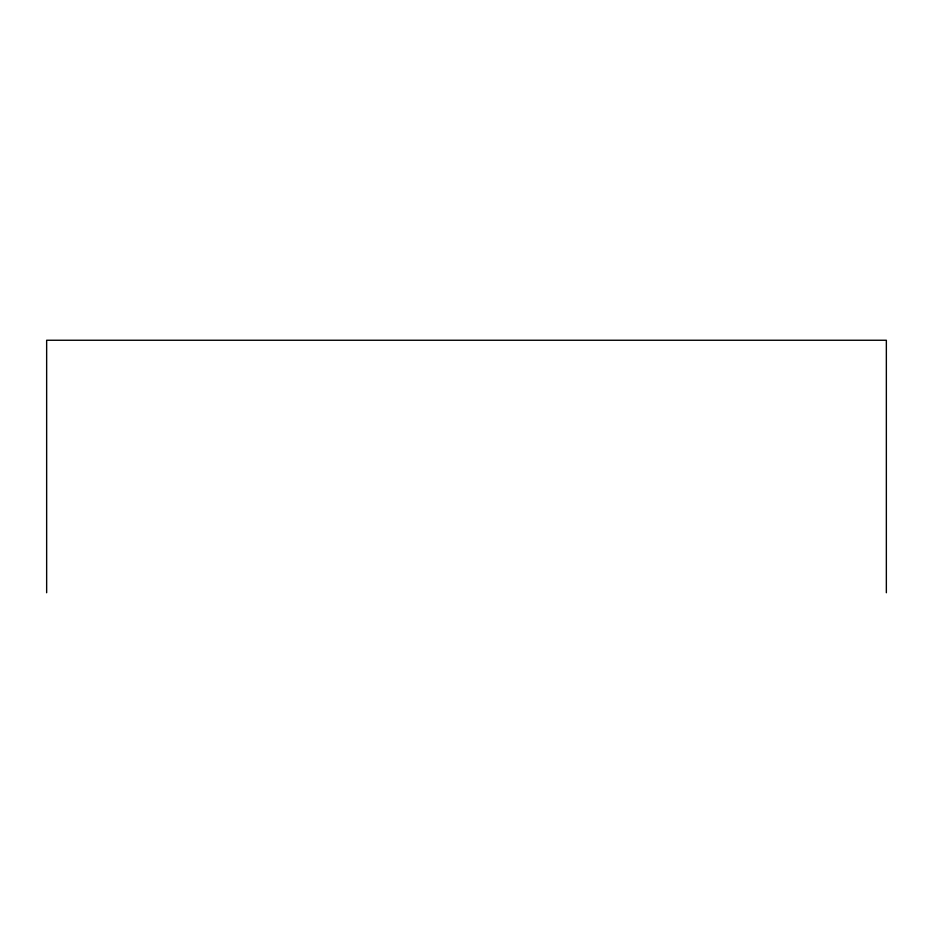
<?xml version="1.0" encoding="UTF-8"?>
<svg xmlns="http://www.w3.org/2000/svg" width="933" height="933" viewBox="0 0 933 933"><rect width="100%" height="100%" fill="white"/><g stroke="black" fill="none" stroke-linecap="round" stroke-linejoin="round"><path stroke-width="1.4" d="M886.35 592.747L886.35 340.253L46.65 340.253L46.65 592.747"/></g></svg>
